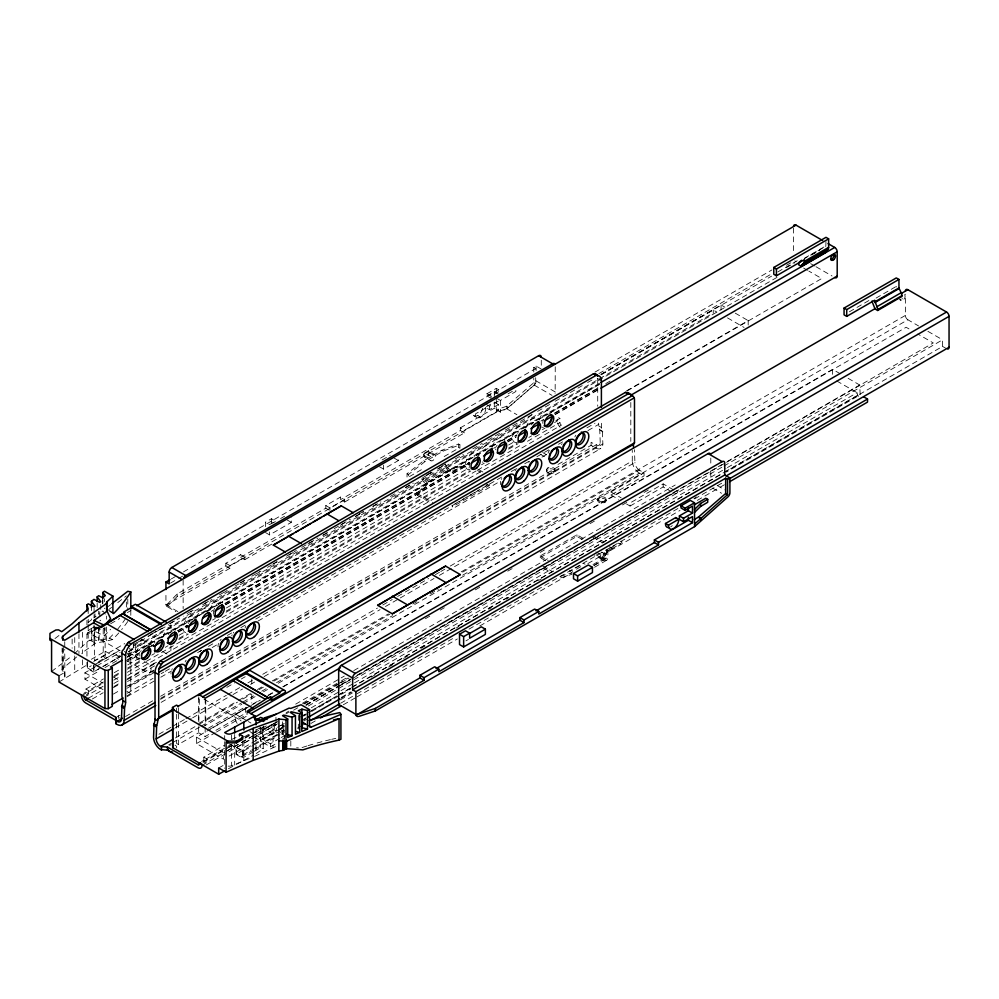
<?xml version="1.0" encoding="UTF-8"?>
<svg xmlns="http://www.w3.org/2000/svg" width="999" height="999" viewBox="0 0 999 999"><rect width="100%" height="100%" fill="white"/><g stroke="black" fill="none" stroke-linecap="round" stroke-linejoin="round"><path stroke-width="0.75" stroke-dasharray="5 3.75" d="M74.276 653.858L88.187 640.983L91.846 639.86L91.983 628.059A4.083 2.36 0 0 1 94.83 627.434A5.145 2.972 0 0 0 97.228 627.122M104.445 601.723L104.445 598.726M62.063 669.592L62.1 648.001M555.244 366.795L555.157 392.832A3.746 2.16 -60 0 1 555.044 393.281M825.986 241.571L825.811 246.266L804.245 258.716M100.849 629.07L96.516 628.558A3.534 2.035 60 0 1 97.515 627.26M99.263 626.972A241.283 139.298 0 0 1 94.031 630.993L104.371 635.876L110.602 629.308M429.008 501.96L417.182 495.129L417.182 493.518L427.397 482.867L425.487 481.755A3.846 2.223 60 0 1 422.902 478.096M417.182 495.129L427.397 484.478L427.397 482.867M601.835 558.866L601.835 557.242L612.062 546.59L612.062 548.201L601.835 558.866L603.746 559.964A5.819 3.359 60 0 0 607.867 557.592L607.867 551.048L620.192 543.931L622.202 541.92L620.804 541.108M244.767 557.092L240.647 554.72L240.647 557.342L244.767 559.715L244.767 557.092L229.982 565.634L229.982 568.244L225.874 565.871L177.185 593.98L166.021 605.531A3.709 1.511 -71.6 0 0 166.421 606.231L175.849 611.675M167.869 605.806L177.185 596.503L496.416 412.187L506.855 408.666L534.128 385.052A3.746 2.16 -60 0 0 536.038 381.793M458.504 447.415L459.902 448.214L459.902 444.817L443.219 451.061L425.112 461.513L408.429 474.537L408.429 477.934L407.03 477.135L407.03 473.738L423.713 460.701L441.833 450.249L458.504 444.018L458.504 447.415L456.493 449.425L444.168 456.543M496.291 398.064L496.291 409.74L506.331 406.368L533.791 382.742L533.791 378.146M496.291 409.74L500.412 412.125L508.354 407.53L535.701 383.853L535.701 377.722M531.543 414.885L525.836 419.83L185.789 616.158A3.746 2.16 -60 0 1 183.654 616.133M693.93 498.751L696.216 496.778M58.991 675.761L64.873 672.364L63.274 671.44A4.158 2.398 0 0 1 62.812 668.356L76.648 656.955M108.154 606.53L110.602 604.632M88.224 622.365L91.433 619.867L91.433 616.783M93.956 617.919L96.091 616.246M109.128 609.303L111.588 607.392M117.745 602.609L126.361 595.916M99.8 620.916L100.737 620.192M54.97 638.548L61.738 633.391M51.573 671.478L72.14 655.844M118.769 632.954A241.283 139.298 0 0 1 112.55 639.56A289.935 74.313 14.7 0 1 106.631 640.983A290.472 74.45 14.7 0 1 95.954 642.919L81.468 653.271M91.846 628.121L88.199 630.669L87.363 627.884M152.11 633.928L129.37 648.563M58.991 682.03L88.486 663.998M263.237 726.036L263.237 748.688L255.994 753.671L255.994 729.382M486.938 393.768L496.291 388.361L500.412 390.746L491.058 396.141L486.938 393.768L486.938 395.929L491.058 398.301L491.058 396.141M265.447 526.623L265.447 522.202L271.453 518.731L274.538 520.516M533.791 372.028L533.791 367.432L536.126 366.084L541.283 369.056M486.938 395.929L494.293 391.683L498.414 394.056M171.328 578.908L175.387 576.56M183.479 571.89L535.701 368.531L535.701 371.603M273.164 522.502L269.568 524.575L265.447 522.202M272.764 523.076L275.374 521.565M280.619 518.531L284.553 516.258M382.13 459.927L390.209 455.257M170.517 583.116L177.26 579.22M178.609 578.446L182.655 576.111M87.687 632.879L97.14 627.422M86.95 656.131L86.95 634.502L97.565 628.371M127.348 612.587L131.081 610.426M508.041 393.831L512.762 391.108M110.627 623.763L119.73 618.506M498.414 404.533L494.293 402.16L485.327 407.33L489.448 409.715L498.414 404.533L498.414 410.639L464.448 430.244L460.327 427.872L460.327 430.507L340.584 499.637L340.584 497.027L344.705 499.4L344.705 502.01L340.584 499.637M103.247 628.658L105.12 627.572L105.12 657.792L96.329 662.861M485.814 407.892L475.549 413.823A7.28 4.208 -60 0 0 480.681 417.207A7.28 4.208 -60 0 0 485.814 407.892L482.879 406.193M486.363 404.445L489.448 406.231L498.414 401.061M497.315 398.663L500.412 400.449L515.846 391.533L515.846 388.574M265.447 532.529L269.568 534.902L291.283 522.365L291.283 517.132M379.433 466.72L383.554 469.093L398.376 460.539L398.376 456.605M225.874 565.871L225.874 563.249L240.647 554.72M240.647 557.342L325.811 508.166L325.811 505.556L340.584 497.027M460.327 427.872L494.293 408.254L498.414 410.639M424.575 452.997L428.321 450.824L434.64 454.483A3.634 2.098 -60 0 1 434.577 458.678A3.634 2.098 -60 0 1 430.969 460.764L424.625 457.105A3.634 2.098 -60 0 1 424.575 452.997L430.894 456.643A3.634 2.098 -60 0 0 430.969 460.764M325.811 505.556L329.932 507.929L344.705 499.4M229.982 568.244L165.971 605.207A3.746 2.16 -60 0 1 165.934 604.695L165.934 592.607M244.767 559.715L271.803 544.105M344.705 502.01L464.448 432.879L464.448 430.244M91.309 659.328L105.12 651.348M421.378 469.705L409.053 476.81L407.03 477.135M93.706 661.513L124.788 643.568M594.917 372.14L771.902 269.955M87.537 661.5L87.537 667.931L91.309 665.759M95.267 664.347L119.356 650.449M598.901 373.576L771.64 273.851M786.488 265.272L791.895 262.163M97.989 662.949L120.492 649.949M441.546 466.208L445.566 463.886M777.759 271.965L797.726 260.439M358.991 513.986L363.037 511.65M426.536 474.987L431.943 471.865M600.811 374.375L721.053 304.957L724.924 307.192M132.979 644.792L142.42 639.335M151.873 633.878L159.977 629.208M169.43 623.751L177.535 619.068M186.988 613.611L192.382 610.501M204.158 603.746L209.565 600.624M219.393 594.904L227.123 590.484M240.634 582.679L244.693 580.344M251.798 576.198L259.553 571.765M273.064 563.96L277.11 561.625M286.576 556.156L296.353 550.474M301.76 547.352L317.957 537.999M323.052 535.102L328.758 531.755M334.166 528.646L350.374 519.28M355.482 516.383L363.586 511.7M373.039 506.243L378.446 503.121M405.469 487.512L410.876 484.39M427.085 475.037L432.492 471.915M437.899 468.793L443.306 465.671M601.386 374.413L771.615 276.124M786.488 267.545L794.592 262.862M103.034 689.61L84.94 679.17L84.94 672.739L95.617 666.57M96.953 665.796L120.167 652.397M137.737 642.257L143.144 639.148M148.539 636.026L156.656 631.343M158.004 630.556L164.76 626.66M170.155 623.538L179.62 618.081M190.422 611.838L193.132 610.277M202.585 604.82L212.038 599.363M224.201 592.345L226.898 590.784M235.002 586.101L239.061 583.766M240.409 582.979L247.165 579.083M256.618 573.626L262.025 570.504M267.432 567.382L271.478 565.047M272.839 564.26L276.885 561.925M289.048 554.907L295.804 550.998M307.954 543.98L313.361 540.859M322.827 535.402L328.221 532.28M340.384 525.262L345.791 522.14M355.244 516.683L363.349 512M372.802 506.543L380.919 501.86M390.372 496.403L398.476 491.72M405.232 487.824L413.336 483.141M422.789 477.684L432.255 472.227M437.649 469.105L445.766 464.423M455.219 458.966L463.324 454.283M472.777 448.826L482.242 443.369M487.637 440.247L499.8 433.229M505.207 430.107L532.217 414.51M537.624 411.388L549.787 404.37M555.194 401.248L582.205 385.651M587.612 382.53L593.019 379.408M601.123 374.725L713.261 309.99L716.932 312.113M165.147 626.91L155.045 632.23M804.407 258.279L825.986 245.816M811.6 254.995L819.692 250.324M119.793 656.867L116.121 654.745L116.121 657.804L120.167 655.456M129.633 649.999L713.261 313.049L713.261 309.99M87.537 667.931L94.018 671.678L120.492 656.393L100.187 668.131M128.434 651.798L133.729 648.751L135.677 649.874L135.677 644.73M86.95 662.312L86.95 665.409A3.534 2.035 60 0 0 89.46 669.742L93.431 672.027L98.826 668.905M128.546 651.748L777.022 277.36M425.487 481.755L448.289 468.593L450.199 469.705L468.656 463.798L468.656 465.409L450.199 471.316L448.289 470.204A5.819 3.359 60 0 1 444.617 465.497M84.94 679.17L99.625 670.691M104.97 667.607L118.319 659.902M127.672 654.507L135.677 649.874M421.815 478.658A5.819 3.359 60 0 0 425.487 483.366L448.289 470.204M599.625 383.179L128.134 655.381A3.534 2.035 60 0 1 130.632 659.715L139.323 654.707M127.522 656.643L534.615 421.615M535.963 420.841L599.462 384.178M127.835 656.68L154.857 641.083M160.265 637.961L189.985 620.804M191.333 620.017L217.008 605.194M218.356 604.42L485.851 449.987M491.258 446.865L496.653 443.743M502.06 440.621L518.269 431.268M523.676 428.146L533.129 422.677M538.536 419.568L547.989 414.098M549.35 413.324L599.338 384.465M126.973 657.454L130.782 655.257L130.782 693.581L126.973 695.779M127.522 659.702L139.685 652.684M150.499 646.44L153.197 644.879M177.51 630.844L186.975 625.386M211.288 611.351L213.986 609.79M224.8 603.546L469.33 462.362M493.643 448.326L496.341 446.765M507.155 440.534L516.608 435.064M540.934 421.029L543.631 419.468M554.433 413.224L599.025 387.487M605.781 383.591L611.176 380.469M127.909 659.652L140.072 652.634M150.874 646.39L153.584 644.83M177.897 630.794L187.35 625.324A6.556 3.784 -60 0 0 187.088 629.632M225.187 603.496L469.705 462.312M507.542 440.472L516.995 435.015M554.82 413.174L599.4 387.437M126.96 661.513L140.472 653.708M178.297 631.868L187.75 626.41M225.574 604.57L470.104 463.399M507.929 441.558L516.046 436.875M555.219 414.26L599.8 388.511M178.471 632.105L187.924 626.648M225.712 604.82L470.042 463.761M507.829 441.945L515.934 437.262M555.082 414.672L599.625 388.948M103.397 682.005L88.536 690.584L88.536 693.618L85.889 692.095L85.889 689.06L103.446 678.92M114.248 672.689L119.655 669.567M127.76 664.884L139.91 657.866M179.083 635.252L185.839 631.356M226.361 607.966L469.48 467.594M508.653 444.98L515.397 441.083M83.679 693.368L85.889 692.095M114.198 675.774L119.605 672.652M127.71 667.969L139.86 660.951M179.033 638.336L187.138 633.666M226.298 611.051L469.43 470.679M508.591 448.064L516.695 443.394M555.869 420.779L559.915 418.431L559.915 422.577A2.085 1.199 60 0 0 561.388 425.124L127.497 675.624M81.481 695.741L103.109 683.254M113.911 677.01L119.318 673.888M127.435 669.205L140.946 661.4M151.761 655.157L154.47 653.596M165.285 647.352L167.982 645.791M178.796 639.56L188.262 634.09M212.587 620.042L215.297 618.481M226.111 612.237L470.766 470.991M481.58 464.747L484.278 463.186M508.616 449.138L518.069 443.681M528.883 437.437L531.593 435.876M542.407 429.632L545.104 428.072M554.57 422.602L557.267 421.041L557.267 416.908L559.915 418.431M86.326 694.892L88.536 693.618M84.128 697.277L103.047 686.35M113.861 680.107L119.268 676.985M127.373 672.302L144.955 662.15M146.304 661.375L476.111 470.954M477.472 470.179L522.077 444.418M527.484 441.296L559.915 422.577M88.299 698.264L103.172 689.672M113.986 683.428L119.38 680.307M92.345 698.975L103.147 692.744M113.961 686.5L119.356 683.378M127.46 678.708L155.819 662.325M144.593 661.638L151.049 665.371L156.456 662.25M626.598 390.821L748.189 320.617L748.189 325.062M113.411 687.637L120.092 683.778M126.761 679.919L154.808 663.736M627.16 390.859L821.727 278.534L808.803 271.066M127.51 681.518L155.307 665.471M149.85 672.477L153.896 670.142M113.411 694.068L120.092 690.209M126.761 686.363L154.171 670.429M129.907 685.626L154.221 671.59M126.96 688.274L153.834 672.764M454.957 503.808L479.907 489.398M485.164 486.363L487.787 484.852M127.335 693.194L153.009 678.371M161.126 673.688L163.824 672.127M165.172 671.353L170.579 668.231M197.615 652.622L201.673 650.274M208.429 646.378L213.836 643.256M227.36 635.451L234.116 631.543M240.871 627.647L246.278 624.525M255.744 619.055L412.537 528.533M413.886 527.759L501.748 477.035M511.213 471.565L516.62 468.444M524.725 463.761L530.132 460.639M536.888 456.743L549.063 449.712M558.516 444.255L562.574 441.908M586.9 427.859L595.017 423.176M489.098 484.09L489.098 485.701L452.335 506.93L452.335 505.319M127.01 696.715L154.046 681.106M160.802 677.197L171.616 670.953M212.163 647.552L218.918 643.643M258.117 621.016L500.074 481.318M541.982 457.13L547.39 454.008M587.936 430.594L598.751 424.35L597.714 421.615M558.004 464.435L591.096 445.329L595.804 448.052A9.99 5.769 60 0 0 602.872 443.968L602.385 431.168A10.402 6.006 -60 0 1 601.398 427.497L601.398 419.717M125.524 716.508L153.846 700.149M160.589 696.266L600.224 442.445L599.737 429.645A10.402 6.006 -60 0 1 598.751 425.974L598.751 424.35M160.652 698.338L598.925 445.304M160.539 699.35L602.872 443.968M161.164 702.359L600.799 448.539M849.4 311.788L872.015 298.726M876.061 298.089L896.29 286.413L896.29 283.579M198.801 721.852L199.4 698.738M226.798 687.374L234.69 682.816M241.271 679.02L245.217 676.735M158.941 734.24L171.079 727.235M172.427 726.448L184.565 719.442M185.914 718.668L226.361 695.304M227.71 694.53L239.847 687.524M247.939 682.854L253.334 679.732M262.774 674.288L377.41 608.104M382.804 604.994L392.232 599.537M397.627 596.428L428.646 578.521M435.389 574.625L439.435 572.29M440.784 571.515L444.83 569.18M450.224 566.058L632.28 460.951L632.28 450.362M175.075 727.984L191.259 718.631M192.607 717.856L231.706 695.279M233.054 694.505L242.495 689.048M250.587 684.377L254.633 682.042M264.073 676.598L380.057 609.64M385.452 606.518L398.926 598.738M400.274 597.951L433.991 578.496M439.385 575.374L634.927 462.487L634.44 449.687M199.4 723.026L237.188 701.211M238.536 700.424L250.687 693.418M257.442 689.522L262.837 686.4M272.29 680.943L388.374 613.923M461.263 571.84L905.369 315.434L905.369 294.181M175.437 737.961L197.015 725.499M198.364 724.725L237.475 702.147M242.869 699.025L250.961 694.355M259.053 689.685L264.448 686.575M273.888 681.118L389.86 614.16M462.674 572.115L639.348 470.129L644.043 472.839L644.043 475.899L610.951 495.005L610.951 491.945L644.043 472.839M168.694 744.904L171.391 743.343M172.74 742.569L199.713 726.997M201.061 726.223L241.521 702.859M242.869 702.085L253.659 695.853M261.75 691.183L267.145 688.074M276.586 682.617L392.557 615.659M412.787 603.983L416.833 601.648M430.319 593.868L438.411 589.185M462.674 575.174L639.348 473.176L644.043 475.899M202.66 726.922L241.833 704.295M243.182 703.521L255.344 696.503M263.449 691.82L267.507 689.485M278.309 683.241L907.866 319.767L918.543 325.936M176.561 714.322L176.561 743.443L178.359 744.492L198.664 732.766L205.17 736.525L210.539 733.428M208.404 728.221L245.467 706.817L247.228 707.841L209.84 729.42M237.163 723.376A5.819 3.359 60 0 1 235.464 718.543L235.464 714.11L247.615 707.08M253.022 703.97L259.777 700.062M267.882 695.391L274.638 691.483M282.742 686.8L832.592 369.355L840.346 373.826M209.59 729.407L249.55 706.33M250.886 705.569L260.302 700.124M268.406 695.441L275.162 691.545M283.279 686.862L906.13 327.26L910.014 329.495M196.478 737.137L223.614 752.796L223.614 759.24L196.478 743.568L196.478 737.137L208.504 730.194M215.909 730.319L245.467 713.261L245.467 706.817M196.478 743.568L215.172 732.779M216.508 732.005L247.228 714.273M203.971 699.175L239.985 719.967L248.089 715.284M425.424 618.681L430.819 615.559M440.259 610.114L444.318 607.767M475.349 589.847L480.756 586.738M507.742 571.153L513.136 568.031M540.134 552.447L545.529 549.338M590.072 523.626L595.466 520.504M622.452 504.92L627.859 501.81M644.043 492.457L649.45 489.335M673.763 489.997L663.174 483.878L630.069 502.984L630.069 506.043L626.248 503.833M545.529 560.739L540.134 557.629L540.134 556.018L576.91 534.79L583.653 538.673M540.134 557.629L576.91 536.401L585.002 541.071M630.069 506.043L663.174 486.938L671.116 491.52M232.155 743.868L206.493 758.691L206.493 761.725L203.846 760.189L203.846 757.167L224.101 745.466M295.692 704.133L344.318 676.061M353.771 670.604L675.224 485.014M201.636 761.463L203.846 760.189M244.305 736.85L251.061 732.954M256.468 729.832L261.875 726.723M286.176 712.687L288.886 711.126M302.385 703.321L340.209 681.493M341.558 680.706L346.965 677.584M203.371 761.575L225.112 749.013M226.348 748.301L233.229 744.33M245.267 737.374L250.799 734.19M252.035 733.478L264.31 726.385M285.826 713.973L288.649 712.337M303.396 703.82L337.3 684.24M338.536 683.528L348.114 677.996M203.059 762.449L227.385 748.413M228.734 747.627L234.141 744.505M244.955 738.261L253.072 733.578M254.42 732.804L269.293 724.213M293.619 710.164L297.677 707.829M304.433 703.92L339.573 683.641M340.934 682.854L349.038 678.171M204.283 762.999L206.493 761.725M260.015 728.283L262.6 729.769L274.75 722.752M305.831 704.807L339.598 685.314M340.946 684.527L350.412 679.07M357.167 675.174L527.385 576.898M528.733 576.111L721.927 464.572M727.334 461.463L859.727 385.015L860.176 394.805L726.423 472.028M226.286 751.26L274.363 723.501L276.311 724.637L276.311 731.068L274.363 729.944L226.286 757.692M306.356 704.869L340.135 685.364M341.483 684.59L350.949 679.133M356.343 676.011L725.199 463.049M726.548 462.275L933.266 342.932L917.756 333.978M202.085 765.371L225.062 752.11M226.323 751.373L250.737 737.274M251.985 736.563L277.772 721.665M306.006 705.369L337.25 687.337M338.424 686.65L350.761 679.532M351.935 678.858L677.871 490.671A5.819 3.359 60 0 1 673.763 493.056M206.281 764.922L253.584 737.599M277.472 723.813L254.183 737.25L260.652 740.983M308.279 706.018L722.602 466.82M723.95 466.034L942.581 339.81L942.581 346.428L723.726 472.777M253.122 751.935L243.082 757.729L236.601 753.995L236.601 747.564L251.161 739.16M252.485 738.386L276.311 724.637M254.857 734.502L259.952 737.437L280.22 725.736M281.568 724.962L284.265 723.401M311.288 707.804L339.66 691.42M341.009 690.646L353.171 683.628M354.52 682.841L726.036 468.344M727.397 467.569L857.092 392.694A4.371 2.522 60 0 0 859.24 397.165M279.845 738.348L270.392 743.805L262.612 738.973L277.46 730.219M278.808 729.432L284.216 726.323M300.424 716.957L305.831 713.835M311.226 710.714L336.9 695.903M338.249 695.117L350.412 688.099M351.76 687.324L723.276 472.827M724.637 472.04L859.727 394.043M229.408 743.918L236.014 747.739L236.014 754.357L276.548 730.956M277.897 730.169L284.653 726.273M303.571 715.359L306.268 713.798M307.617 713.011L337.337 695.853M338.686 695.079L350.849 688.061M352.197 687.275L722.364 473.563M263.037 739.56L284.653 727.085M303.571 716.158L306.268 714.597M311.676 711.488L340.047 695.104M341.396 694.317L350.849 688.86M371.116 677.16L375.162 674.824M388.673 667.02L392.732 664.685M403.534 658.441L407.592 656.106M421.103 648.301L425.149 645.966M456.231 628.021L458.928 626.46M488.648 609.303L491.358 607.742M506.218 599.163L508.916 597.602M538.636 580.444L541.333 578.883M236.601 747.564L243.082 751.298L253.122 745.504M254.383 744.779L260.652 741.146M218.681 767.944L224.688 764.635M259.952 737.437A4.371 2.522 60 0 0 263.037 742.619L284.653 730.144M303.571 719.218L306.268 717.657M341.396 697.377L350.849 691.92M236.014 754.357L239.985 756.643A3.534 2.035 60 0 0 242.495 755.207L250.599 750.524M251.948 749.75L284.365 731.018M303.284 720.104L305.981 718.543M341.109 698.264L351.923 692.02M241.758 756.817L253.921 749.799M255.269 749.025L279.583 734.977M280.931 734.203L284.99 731.867M303.896 720.941L306.606 719.38M340.384 699.887L352.535 692.869M254.383 751.211L260.652 747.589L263.237 748.688M281.194 737.574L285.252 735.227M297.415 728.209L301.461 725.873M302.809 725.087L305.519 723.526M340.647 703.246L355.507 694.667M356.855 693.893L401.436 668.144M402.784 667.369L455.469 636.95M468.981 629.145L678.383 508.254M694.605 498.888L724.325 481.73M570.729 571.64L569.33 570.829L571.353 570.516L583.678 563.399L585.064 564.21M601.835 557.242L603.746 558.354A3.846 2.223 60 0 0 606.468 556.78L606.468 550.237L618.793 543.131L620.192 543.931M228.434 768.731L253.559 755.082M595.854 551.885L600.923 554.807L604.67 552.647A3.634 2.098 -60 0 1 604.595 556.843A3.634 2.098 -60 0 1 600.986 558.928L594.642 555.257M576.448 569.193L581.368 566.346M263.037 742.619L270.392 746.865L277.148 742.969M310.914 723.463L316.321 720.341M343.344 704.745L356.168 697.389M356.855 696.952L457.367 638.96M479.795 625.973L572.065 572.739M587.874 563.573L680.019 510.414M697.302 500.387L724.325 484.79M593.019 564.547L606.468 556.78M593.606 565.509L605.669 558.541M594.368 565.384L607.867 557.592M465.909 640.883L468.456 639.41M594.592 567.22L606.655 560.252M282.779 738.848L283.366 738.548A4.083 2.36 0 0 0 284.428 736.9A5.145 2.972 0 0 1 284.665 735.963M105.12 657.792L103.209 656.293L94.58 660.476L94.58 627.072L93.544 626.985L96.478 628.683M277.048 721.89L273.039 723.776L273.039 747.727L254.545 756.43M273.039 747.727L275.562 746.615M231.443 739.522L236.8 737.187M282.53 721.815L282.53 734.178L283.791 733.628L283.791 721.278M228.147 766.121A4.158 2.398 0 0 0 231.493 765.746L251.661 757.592M560.576 576.311L571.94 572.677M560.576 577.922L571.94 574.288M91.846 639.86L98.576 640.571A6.194 1.586 14.7 0 0 99.176 640.509A285.414 73.152 14.7 0 0 109.39 638.199A237.375 137.05 0 0 0 115.122 632.117M94.58 627.072L97.19 627.409M284.865 726.161L275.961 724.774L264.585 728.371L273.039 734.352A241.283 139.298 0 0 1 280.007 731.33M109.39 638.199L112.55 639.56M89.473 640.134L95.954 642.919M899.662 299.588L901.135 300.437M810.664 263.649L814.672 265.959M816.008 266.733L832.03 275.986M927.896 331.331L942.581 339.81M942.581 346.428L946.553 348.713M803.633 268.082L807.517 270.317M735.264 313.162L748.189 320.617M848.101 378.309L859.727 385.015M727.509 317.882L744.068 327.435M836.712 380.931L857.092 392.694M597.714 378.234A10.402 6.006 -60 0 1 597.714 378.671L601.398 380.794M533.791 367.432L535.701 368.531M555.244 391.97L536.126 380.931L536.126 377.959M717.157 485.452L724.799 489.86M533.791 382.742L535.701 383.853M534.128 385.052L551.972 395.354M712.599 488.099L721.528 493.256M598.751 425.974L601.398 427.497M599.737 429.645L602.385 431.168M600.224 430.332L602.872 431.868M506.331 406.368L508.354 407.53M506.68 408.778L516.895 414.672M542.707 452.547L546.54 454.757M610.951 491.945L621.153 497.839M477.734 415.509L480.681 417.207M473.976 415.784L476.923 417.482M540.159 454.133L546.54 457.817M610.951 495.005L618.606 499.425M460.327 430.507L464.448 432.879M458.504 444.018L459.902 444.817M479.008 469.767L482.879 472.015M593.394 535.814L604.295 542.107M477.859 470.716L480.482 472.24M592.345 536.825L602.859 542.894M609.427 546.69L612.062 548.201M441.833 450.249L443.219 451.061M606.468 550.237L607.867 551.048M486.401 484.153L489.098 485.701M429.021 452.46L435.339 456.118M601.573 552.085L605.369 554.27M423.876 455.432L430.194 459.09M596.428 555.057L600.224 557.242M423.713 460.701L425.112 461.513M394.255 458.154L398.376 460.539M425.487 483.366L427.397 484.478M407.03 473.738L408.429 474.537M571.353 570.516L572.752 571.328M540.134 556.018L548.226 560.689M417.182 493.518L432.692 502.472M541.92 565.534L552.822 571.828M543.506 568.056L550.074 571.853M325.811 508.166L328.896 509.952M287.175 519.98L291.283 522.365M225.874 563.249L229.982 565.634M165.934 604.695L178.109 611.725M168.207 624.687L170.904 626.236L170.904 632.255M303.509 722.639L305.919 724.038M108.054 609.802L112.887 612.587M306.506 724.375L302.972 722.327A241.283 139.298 0 0 1 308.666 720.541M109.615 611.4L113.212 613.473M302.859 722.964L306.443 725.037M142.008 639.622L153.634 646.341M162.675 651.56L167.844 654.545M129.083 652.684L139.423 658.653M235.464 714.11L247.09 720.816M248.376 721.565L250.961 723.051M124.276 651.498L130.782 655.257M120.13 650.761L89.46 633.054A3.534 2.035 60 0 0 86.95 634.502M126.561 660.426L146.928 672.19A5.819 3.359 60 0 0 151.049 669.817L151.049 665.371M249.762 731.555L253.584 733.766M105.12 651.186L111.588 654.932M116.121 657.804L118.569 659.215M236.601 747.402L243.082 751.136M113.262 676.872L119.868 680.681M126.885 691.333L130.782 693.581M84.94 672.739L103.034 683.179M64.748 672.115L64.873 678.633L64.748 649.338M85.889 689.06L88.536 690.584M203.846 757.167L206.493 758.691M282.53 734.178L287.724 737.549M105.282 614.148L102.897 610.963L98.689 614.235L98.689 611.151M170.854 624.75L170.904 626.236M832.592 369.355L832.592 373.788A5.819 3.359 60 0 0 833.041 376.211M793.518 228.109L793.518 252.847M721.053 304.957L721.053 310.976M710.789 458.079L710.789 465.484M710.789 471.403L710.789 480.294M663.174 483.878L663.174 486.938M630.806 402.447L630.806 441.371M606.143 499.163L606.143 500.699A4.158 2.398 0 0 1 599.899 502.772A4.158 2.398 0 0 1 599.899 498.613A4.158 2.398 0 0 1 606.143 500.699M604.919 500.861L604.919 502.397M599.038 497.465L599.038 499.001M597.714 378.671L597.714 406.281M597.827 499.163L597.827 500.699M591.096 445.329L591.096 442.27L595.804 444.992A6.244 3.609 60 0 0 600.224 442.445M576.91 534.79L576.91 536.401M554.957 469.617A4.158 2.398 0 0 1 548.726 471.69A4.158 2.398 0 0 1 548.726 467.532A4.158 2.398 0 0 1 554.957 469.617L554.957 471.141M553.746 471.316L553.746 472.839M547.864 467.919L547.864 469.443M546.64 469.617L546.64 471.141M541.283 360.202L541.283 367.582M536.126 366.084L536.126 370.542M506.855 406.069L506.855 408.666M500.412 400.449L500.412 412.125M496.416 409.665L496.416 412.187M496.291 388.361L496.291 393.768M494.293 391.683L494.293 397.277M494.293 402.16L494.293 408.254M489.448 406.231L489.448 409.715M450.199 469.705L450.199 471.316M383.554 465.172L383.554 469.093M329.932 507.929L329.932 510.551M298.339 715.359L298.339 729.258M290.809 741.083L290.809 747.314M284.428 736.9L284.428 739.735M275.961 717.232L275.961 721.765M274.363 723.501L274.363 729.944M271.453 518.731L271.453 523.826M270.392 743.805L270.392 746.865M269.568 531.955L269.568 534.902M262.6 729.769L262.6 738.798M260.652 727.771L260.652 747.589M251.785 678.958L251.785 684.964M251.785 693.993L251.785 703.009M243.818 740.783L243.818 760.701M243.082 751.298L243.082 757.729M242.495 741.295L242.495 755.207M234.678 734.477L234.678 742.145M234.678 743.668L234.678 765.134M231.493 735.027L231.493 739.035M231.493 744.617L231.493 765.746M224.688 735.614L224.688 740.159M224.688 741.683L224.688 768.393M205.757 699.525L205.757 725.212M205.17 698.201L205.17 725.798M205.17 727.334L205.17 736.525M198.664 697.514L198.664 725.099M198.664 726.635L198.664 732.766M183.142 580.157L183.142 608.628M178.359 707.704L178.359 712.299M178.359 713.835L178.359 744.492M177.185 593.98L177.185 596.503M176.561 708.191L176.561 712.786M170.904 645.791L170.904 654.807M133.729 642.307L133.729 648.751M130.807 610.614L130.807 615.297M127.785 599.088L127.785 609.989M126.361 602.035L126.361 608.141M118.394 715.871L118.394 718.418M106.631 616.071L106.631 619.18M106.631 626.972L106.631 640.983M104.371 628.334L104.371 635.876M103.209 629.108L103.209 656.293M102.897 600.162L102.897 603.246M102.585 599.25L102.585 603.883M100.737 604.745L100.737 609.378M99.8 611.65L99.8 617.832M99.176 626.148L99.176 640.509M98.576 628.121L98.576 640.571M97.165 603.071L97.165 607.704M95.005 613.836L95.005 616.92M94.83 627.434L94.83 640.172M94.068 608.379L94.068 613.011M94.068 614.56L94.068 617.644M94.031 624.949L94.031 644.367M94.018 665.234L94.018 671.678M93.431 665.409L93.431 672.027M91.433 607.517L91.433 610.601M91.458 628.383L91.458 639.897M88.187 608.928L88.187 613.573M88.224 619.28L88.187 622.864M88.187 624.425L88.199 641.021M86.95 620.317L86.95 624.962M82.393 632.255L82.393 653.721M82.393 659.852L82.393 667.507M78.958 633.678L78.958 653.521M74.725 637.537L74.725 654.395M74.725 655.931L74.725 672.789M72.14 639.048L72.14 648.214M64.748 641.745L64.748 647.827M63.274 647.389L63.274 671.44M62.812 648.688L62.812 668.356M531.456 424.825A6.556 3.784 -60 0 1 532.08 424.026M532.754 423.326A6.556 3.784 -60 0 1 533.454 422.714M542.844 423.414A6.556 3.784 -60 0 1 543.294 419.892M547.415 414.585A6.556 3.784 -60 0 1 548.139 414.235M516.533 436.113A6.556 3.784 -60 0 1 516.82 435.177M517.669 433.329A6.556 3.784 -60 0 1 518.219 432.467M469.942 469.642A9.253 5.345 -60 0 1 467.345 458.616A9.253 5.345 -60 0 1 478.196 455.369M469.468 466.595A6.556 3.784 -60 0 1 469.468 463.286M473.876 457.043A6.556 3.784 -60 0 1 474.6 456.693M517.007 442.47A9.253 5.345 -60 0 1 514.41 431.443A9.253 5.345 -60 0 1 525.262 428.196M539.285 420.092A9.253 5.345 -60 0 1 544.992 411.6A9.253 5.345 -60 0 1 551.336 412.038M543.481 427.185A9.253 5.345 -60 0 1 541.658 427.172M526.048 427.734A9.253 5.345 -60 0 1 531.755 419.243A9.253 5.345 -60 0 1 538.099 419.68M428.321 450.824A3.634 2.098 -60 0 1 428.246 455.032A3.634 2.098 -60 0 1 424.65 457.105M209.827 610.302A9.253 5.345 -60 0 1 216.046 601.485A9.253 5.345 -60 0 1 222.278 603.109M196.591 617.944A9.253 5.345 -60 0 1 202.809 609.128A9.253 5.345 -60 0 1 209.041 610.751M185.727 632.667A9.253 5.345 -60 0 1 185.727 620.441A9.253 5.345 -60 0 1 195.804 618.393M478.746 456.206A9.253 5.345 -60 0 1 484.178 446.778A9.253 5.345 -60 0 1 491.033 446.853M483.179 462A9.253 5.345 -60 0 1 482.23 462.1M149.525 645.117A9.253 5.345 -60 0 1 155.744 636.301A9.253 5.345 -60 0 1 161.975 637.924M162.762 637.474A9.253 5.345 -60 0 1 168.993 628.658A9.253 5.345 -60 0 1 175.212 630.282M139.548 659.952A9.253 5.345 -60 0 1 138.262 648.214A9.253 5.345 -60 0 1 148.739 645.566M119.443 717.969A4.158 2.398 0 0 1 120.055 717.831M117.383 716.82A4.158 2.398 0 0 1 120.055 715.284M448.289 468.593A3.846 2.223 60 0 1 445.604 464.398M139.848 656.081A6.556 3.784 -60 0 1 139.848 654.407M140.672 651.623A6.556 3.784 -60 0 1 141.146 650.711M142.994 648.339A6.556 3.784 -60 0 1 143.706 647.739M153.084 646.765A6.556 3.784 -60 0 1 153.534 644.917M154.383 643.069A6.556 3.784 -60 0 1 154.945 642.207M168.182 634.565A6.556 3.784 -60 0 1 168.794 633.766M169.468 633.054A6.556 3.784 -60 0 1 170.18 632.454M188.212 623.538A6.556 3.784 -60 0 1 188.761 622.677M189.385 621.878A6.556 3.784 -60 0 1 190.06 621.166M213.561 614.348A6.556 3.784 -60 0 1 213.561 611.038M214.211 609.165A6.556 3.784 -60 0 1 214.685 608.254M216.533 605.881A6.556 3.784 -60 0 1 217.245 605.282M495.716 449.787A6.556 3.784 -60 0 1 495.779 448.913M496.603 446.128A6.556 3.784 -60 0 1 497.077 445.217M492.22 447.265A9.253 5.345 -60 0 1 498.951 438.174A9.253 5.345 -60 0 1 504.907 441.096M560.114 427.21A5.819 3.359 60 0 1 557.267 421.041M482.717 408.216A7.28 4.208 -60 0 1 478.159 415.234A7.28 4.208 -60 0 1 473.051 414.71M167.357 606.218A3.896 1.586 -71.6 0 1 166.421 606.243M104.97 608.691A2.085 1.024 -66.8 0 1 104.495 608.166M127.735 621.54A241.283 139.298 0 0 1 121.641 629.57M125.662 618.393A237.375 137.05 0 0 1 116.92 630.044M130.632 684.015A3.534 2.035 60 0 1 128.134 685.451M796.016 261.813A3.534 2.035 60 0 1 794.879 260.839M574.85 436.963A6.556 3.784 -60 0 1 575.874 435.189M548.001 453.184A6.556 3.784 -60 0 1 549.4 450.474M561.613 444.605A6.556 3.784 -60 0 1 562.087 443.693M600.986 558.928A3.634 2.098 -60 0 1 600.923 554.807M174.962 745.167A4.158 2.398 0 0 1 176.473 747.864M169.58 745.416A4.158 2.398 0 0 1 171.229 744.829M171.029 674.088A6.556 3.784 -60 0 1 171.029 672.414M171.853 669.63A6.556 3.784 -60 0 1 172.328 668.718M185.09 661.987A6.556 3.784 -60 0 1 186.114 660.214M199.975 651.773A6.556 3.784 -60 0 1 201.361 650.461M218.094 646.915A6.556 3.784 -60 0 1 218.544 643.393M219.942 640.684A6.556 3.784 -60 0 1 221.241 639.173M231.78 635.751A6.556 3.784 -60 0 1 232.155 634.815M233.179 633.041A6.556 3.784 -60 0 1 233.803 632.242M245.017 628.109A6.556 3.784 -60 0 1 245.866 626.261M528.808 462.362A6.556 3.784 -60 0 1 529.433 461.563M515.022 470.866A6.556 3.784 -60 0 1 515.571 470.005M516.196 469.205A6.556 3.784 -60 0 1 516.87 468.494M500.649 484.59A6.556 3.784 -60 0 1 500.649 481.293M501.311 479.42A6.556 3.784 -60 0 1 501.785 478.509M597.265 554.482A3.634 2.098 -60 0 1 596.865 554.807M639.348 473.176A9.99 5.769 60 0 1 632.28 460.951M639.348 470.129A6.244 3.609 60 0 1 634.927 462.487M672.29 525.599A7.28 4.208 -60 0 1 670.629 526.873M902.397 298.514A3.334 1.923 -60 0 1 901.697 299.176M900.599 299.712A3.334 1.923 -60 0 1 899.937 299.7M904.457 294.68A3.334 1.923 -60 0 1 904.894 295.117L905.119 296.641A3.334 1.923 -60 0 1 902.984 300.162A3.334 1.923 -60 0 1 900.561 299.688M239.985 719.967A3.534 2.035 60 0 1 241.121 720.928M198.801 699.075A3.534 2.035 60 0 1 199.076 697.926M907.866 319.767A3.534 2.035 60 0 1 905.369 315.434M896.315 286.963A4.783 2.76 60 0 1 896.29 286.413M306.818 746.028A241.283 139.298 0 0 0 300.499 748.076A289.935 94.356 20.5 0 0 296.591 747.739M308.092 745.641A241.283 139.298 0 0 1 315.834 743.368M317.133 742.994A241.283 139.298 0 0 1 330.369 739.622M331.705 739.31A241.283 139.298 0 0 1 335.751 738.398M281.194 730.843A241.283 139.298 0 0 1 283.566 729.869M548.189 473.014A4.158 2.398 0 0 0 554.907 471.516A4.158 2.398 0 0 0 549.313 468.906A4.158 2.398 0 0 0 548.189 473.014M599.363 501.036A4.158 2.398 0 0 0 606.093 499.537A4.158 2.398 0 0 0 600.499 496.928A4.158 2.398 0 0 0 599.363 501.036"/><path stroke-width="1.5" d="M102.897 598.613L102.897 592.444L104.458 591.233L112.899 596.103L112.887 612.587A2.023 0.824 -71.7 0 0 112.974 613.161A2.098 0.849 -72 0 0 113.374 613.523A2.185 0.887 -72.3 0 0 113.749 613.386L113.961 613.211A241.283 139.298 0 0 0 130.807 591.932L127.785 591.296L111.838 603.683M310.115 720.104A241.283 139.298 0 0 1 339.835 712.599L340.921 714.347L311.226 727.097A2.085 1.374 -52.2 0 1 309.54 726.123L309.565 709.652L307.467 710.551L307.467 729.07L301.798 731.505L301.798 712.974L299.762 713.86L299.762 732.379L295.442 734.24L295.442 715.709L292.058 717.17L292.058 735.689L287.724 737.549L287.724 719.018L286.026 719.755L278.921 719.043L278.846 751.086L283.229 750.349L283.229 740.084M246.978 712.999L270.404 699.475L270.479 696.778L271.803 697.552L279.645 693.019L279.645 691.995L246.041 672.589L246.041 673.613L279.645 693.019M270.404 699.475L271.716 700.237L271.803 697.552M799.2 262.287A4.783 2.76 60 0 0 798.701 264.036L798.701 264.885L801.348 266.408L801.46 265.185L803.596 263.399L827.859 249.388A4.783 2.76 60 0 0 828.633 247.352L828.633 238.861L825.986 237.325L773.775 267.47L773.775 274.263L776.423 275.799L804.357 259.665L804.357 261.363A4.783 2.76 60 0 1 803.596 263.399M801.348 266.408L825.611 252.397L825.723 251.174L827.859 249.388M278.921 751.098L253.172 760.364L226.099 772.227L226.099 741.87L227.722 742.819L236.551 742.819L242.432 739.422L242.67 736.163L239.473 734.315L239.473 736.013M242.432 739.422L242.67 736.163M283.354 750.336L285.939 748.75A6.194 2.01 20.5 0 1 286.651 748.75A285.414 92.882 20.5 0 1 302.847 749.887A237.375 137.05 0 0 1 339.023 740.097L340.921 739.272L340.921 714.347M84.128 696.166L84.128 697.277A2.085 1.199 60 0 0 85.589 699.824L116.059 717.407L116.159 720.866L117.07 721.39A6.244 3.609 60 0 0 121.478 718.843L121.965 705.481A10.402 6.006 -60 0 0 122.952 700.661L121.928 696.315L121.928 653.371A10.402 6.006 -60 0 1 122.165 651.036A12.875 2.885 -39.4 0 1 123.976 649.038A10.402 6.006 -60 0 1 126.623 644.492L128.334 642.369L593.369 373.876L595.067 374.038A10.402 6.006 -60 0 1 597.714 375.524A10.402 6.006 -60 0 1 601.398 380.794L601.398 407.255M116.059 717.407L116.159 723.925L117.07 724.437A9.99 5.769 60 0 0 124.126 720.366L124.613 707.005A10.402 6.006 -60 0 0 125.599 702.197L125.599 655.494A10.402 6.006 -60 0 1 129.271 646.016L130.981 643.893L596.016 375.412L597.714 375.562A12.875 2.885 -39.4 0 1 597.639 376.123M173.564 708.965L158.691 717.544L157.667 720.704A10.402 6.006 -60 0 1 156.681 725.524L156.194 738.873A6.244 3.609 60 0 0 160.602 746.515L167.495 747.102L197.964 764.697A2.085 1.199 60 0 0 199.438 763.848L199.438 762.736L202.085 764.272L202.085 765.371A5.819 3.359 60 0 1 197.964 767.744L167.495 750.162L160.602 749.575A9.99 5.769 60 0 1 153.546 737.349L154.033 723.988A10.402 6.006 -60 0 0 155.02 719.18L155.02 672.477A10.402 6.006 -60 0 1 158.691 662.999L160.402 660.876L625.424 392.395L627.135 392.545A10.402 6.006 -60 0 1 629.407 393.594M198.214 695.679L633.453 444.393L634.49 442.844L634.49 399.9A10.402 6.006 -60 0 0 634.24 397.852A12.875 10.115 86.3 0 0 632.429 395.567A10.402 6.006 -60 0 0 629.782 394.068L627.135 392.545M694.48 524.163L727.572 494.617L727.572 479.308L729.907 477.959L729.907 492.807M729.807 493.668A3.746 2.16 -60 0 1 727.896 496.928L694.605 526.61L375.374 710.926L359.24 716.295M158.691 717.544L158.691 674.6A10.402 6.006 -60 0 1 158.941 672.265A12.875 10.115 86.3 0 1 158.691 669.08A10.402 6.006 -60 0 1 161.338 664.522L163.049 662.399L628.071 393.918L629.782 394.068M106.456 623.114L110.602 618.743L107.093 611.163L106.631 602.06A241.283 139.298 0 0 0 112.899 596.103M801.548 260.277L799.462 262M694.48 512.487L700.636 506.393L707.717 502.297L707.717 499.35L700.636 503.434L694.48 509.54M694.33 519.492L698.313 517.195L725.661 493.518L725.661 478.196L727.572 479.308M62.812 640.309L62.812 636.301L78.958 622.989L107.093 603.059M86.95 611.013L86.95 604.82L88.224 603.833L94.068 606.843L95.005 606.106L91.433 601.336L93.956 599.388L99.8 602.385L100.737 601.66L97.165 596.89L98.689 595.704L102.585 597.714L105.282 595.629L102.897 592.444M94.031 623.438L94.031 620.416L107.093 611.163M62.812 636.301A4.158 2.398 0 0 0 63.274 639.385L64.748 640.234L93.544 622.752L101.511 627.36L122.765 613.598L151.011 629.907M198.664 694.442L205.17 698.201L220.467 689.372L235.939 678.933L268.481 697.939L270.479 696.778M254.932 718.731L257.842 718.993L260.652 717.369L263.237 718.481L260.364 720.454L254.957 720.179L254.957 715.946L246.978 711.35L268.219 697.577M285.339 552.035L273.314 545.092L341.258 505.856L353.296 512.799M377.647 605.319L445.591 566.096L460.302 574.587L392.357 613.811L377.647 605.319L412.287 585.327M392.357 613.811L460.302 574.587M165.934 589.572L165.934 582.017L169.168 583.891L169.168 572.09A3.746 2.16 -60 0 1 171.816 567.494L538.636 355.719L552.597 363.786A3.746 2.16 -60 0 1 554.957 364.098M165.934 582.017L169.98 579.682M161.114 624.587L131.543 607.504L131.543 606.493L135.377 604.27L166.296 622.127M183.654 578.059A3.746 2.16 -60 0 1 185.789 575.561L552.597 363.786M131.543 607.504L123.701 612.037L125.012 612.799L122.765 613.598M100.262 626.81L124.575 612.774M136.738 605.756L796.016 225.125L822.689 240.522M273.314 545.092L286.638 537.4M289.298 535.851L293.294 533.553M295.954 532.005L298.626 530.469M301.286 528.933L310.614 523.551M313.274 522.015L321.278 517.395M323.938 515.859L341.258 505.856M773.775 267.47L776.423 269.006L828.633 238.861M804.357 261.363L828.633 247.352M801.51 265.122L825.786 251.111M801.348 265.559L825.611 251.548M600.973 382.392L834.702 247.452A3.534 2.035 60 0 1 837.199 251.785L837.199 276.086A3.534 2.035 60 0 1 834.702 277.522M121.903 660.389L110.489 666.982L112.3 668.019L112.3 706.343L108.254 708.678L104.945 708.553L58.991 682.03L58.991 675.761L51.573 671.478L51.573 641.121L49.95 640.184L49.95 633.391L55.832 629.994L58.541 629.857L61.738 631.693L72.14 623.788L88.187 608.928L86.95 604.82M49.95 638.486L104.945 670.229L108.254 670.354L112.3 668.019M142.02 653.146L148.776 649.25M154.171 646.128L162.275 641.458M167.67 638.336L175.774 633.653M187.924 626.648L196.016 621.965M202.772 618.069L209.515 614.173M214.91 611.063L223.014 606.381M471.391 462.987L479.483 458.316M483.541 455.969L491.633 451.298M498.389 447.402L505.132 443.506M518.631 435.714L525.387 431.818M530.781 428.696L538.886 424.026M544.28 420.904L552.385 416.221M600.973 388.174L837.199 251.785M85.589 699.824L88.299 698.264M630.669 395.317L837.199 276.086M158.691 669.08L632.429 395.567M158.941 672.265L634.24 397.852M111.751 704.57L123.177 697.976M117.07 721.39L122.465 718.269M124.126 720.366L155.145 702.459M122.065 724.937L155.769 705.469M877.684 310.489L877.684 309.64A4.783 2.76 60 0 0 876.91 306.718L874.662 300.249L846.715 316.383L844.068 314.86L844.068 308.067L896.29 277.922L898.938 279.445L898.963 288.187L901.185 292.707A4.783 2.76 60 0 1 901.947 295.629L901.947 296.478L877.684 310.489L875.037 308.953L872.789 303.346A4.783 2.76 60 0 1 872.052 300.974M844.068 308.067L846.715 309.59L898.938 279.445M874.662 301.948L898.938 287.937M224.688 770.891L218.681 774.213L172.727 747.689L172.515 707.454L176.561 705.119L178.359 706.168M874.837 302.585L899.1 288.574M177.61 706.618L634.49 442.844M157.667 719.093L173.888 709.727M876.91 306.718L901.185 292.707M202.66 696.852L875.449 308.416M901.11 293.606L907.866 289.698L946.553 312.038A3.534 2.035 60 0 1 949.05 316.371L949.05 347.277A3.534 2.035 60 0 1 947.689 349.063M246.041 672.589L249.875 670.379L285.352 690.858L285.402 692.344L271.716 700.237M235.939 678.933L246.041 673.613M877.684 309.64L901.947 295.629M414.947 583.791L424.275 578.396M426.948 576.86L429.607 575.324M432.267 573.788L445.591 566.096M156.194 738.873L173.726 728.758M160.602 746.515L172.74 739.51M279.645 691.995L283.491 689.785M250.799 713.723L946.553 312.038M254.957 715.946L224.688 732.579L226.161 733.416A4.158 2.398 0 0 0 231.493 733.691L254.545 724.375L289.073 708.129L290.809 708.391A241.283 139.298 0 0 1 301.111 704.77L309.565 709.652M341.321 705.956A3.746 2.16 -60 0 1 338.673 704.42L338.673 669.954A3.746 2.16 -60 0 1 341.321 665.359L708.141 453.583A3.746 2.16 -60 0 1 710.501 453.896M253.808 717.757L340.397 667.769M710.177 454.283L949.05 316.371M172.515 707.454L172.727 709.365L227.722 741.121L236.551 741.121L242.432 737.724M355.294 673.426L722.115 461.65A3.746 2.16 -60 0 1 724.762 463.186L724.762 474.987L352.647 689.822L352.647 678.021A3.746 2.16 -60 0 1 355.294 673.426L341.321 665.359M197.964 764.697L200.662 763.136M308.691 716.982L339.76 699.05M726.136 475.974L949.05 347.277M352.647 689.822L355.881 691.683L725.661 478.196M536.001 610.901L654.395 542.557L654.395 539.91L658.516 542.295L692.482 522.677L692.482 516.583L683.516 521.753L679.395 519.38L679.395 515.896L683.516 518.281L692.482 513.099L692.482 506.106L685.127 510.352L681.006 507.967L681.006 505.806L690.359 500.412L694.48 502.784L694.605 526.61M459.515 634.24L465.522 630.781L469.63 633.154L469.63 638.249L485.364 629.17L485.364 634.402L463.636 646.94L459.515 644.567L459.515 634.24L463.636 636.625L469.63 633.154M310.914 720.404L339.285 704.033M729.72 478.608L867.519 399.051L867.519 402.11L729.72 481.668M320.379 718.006L340.647 706.305M681.006 505.806L685.127 508.191L694.48 502.784M469.443 633.603L481.243 626.798L485.364 629.17M573.501 573.526L588.324 564.972L592.444 567.345L592.444 572.577L577.622 581.143L573.501 578.758L573.501 573.526L577.622 575.911L592.444 567.345M694.218 504.932L705.806 498.239L707.717 499.35M665.496 523.488L675.774 517.557L678.708 519.255A7.28 4.208 -60 0 1 673.576 528.571A7.28 4.208 -60 0 1 668.443 525.187L665.496 523.488A7.28 4.208 -60 0 0 668.98 527.509M679.395 515.896L688.361 510.726L692.482 513.099M668.443 525.187L678.708 519.255M654.395 539.91L688.361 520.304L692.482 522.677M358.354 716.483A3.896 2.76 -45 0 1 356.73 716.108A3.709 2.622 -45 0 1 356.044 715.234L419.942 677.909L419.942 675.299L434.715 666.77L438.836 669.143L438.836 671.753L524 622.589L524 619.979L538.773 611.438L538.773 614.06L658.516 544.93L658.516 542.295M436.076 668.606L519.88 620.217L519.88 617.594L534.665 609.065L538.773 611.438M419.942 675.299L424.051 677.672L438.836 669.143M355.881 691.683L355.881 714.36A3.746 2.16 -60 0 0 355.931 714.872L375.374 708.403L424.051 680.294L424.051 677.672M239.473 734.315L253.172 728.308L278.921 719.043M307.467 710.551L301.948 709.178L298.339 710.726L301.798 712.974M339.023 740.097L339.023 718.693L286.026 741.445L278.846 740.734M264.585 720.828L264.585 717.806L275.961 714.21M299.762 713.86L291.496 711.8L290.234 712.337L295.442 715.709M292.058 717.17L283.791 715.109L282.53 715.646L287.724 719.018M307.467 729.07L301.948 727.697L301.948 709.178M295.629 731.355L299.762 732.379M286.538 734.315L292.058 735.689M94.031 620.416L103.084 624.7M828.034 243.606L834.702 247.452M834.04 255.145L835.501 255.994M863.848 396.928L867.519 399.051M595.067 374.038L597.714 375.562M593.369 373.876L596.016 375.412M625.424 392.395L628.071 393.918M708.141 453.583L722.115 461.65M724.762 474.987L729.907 477.959M725.661 493.518L727.572 494.617M698.313 517.195L700.336 518.369M654.395 542.557L658.516 544.93M519.88 617.594L524 619.979M519.88 620.217L524 622.589M326.548 513.648L338.586 520.604M430.894 573.888L445.591 582.38M288.012 535.901L301.386 543.618M392.357 596.141L407.068 604.632M419.942 677.909L424.051 680.294M171.816 567.494L185.789 575.561M169.168 572.09L181.868 579.42M338.673 669.954L352.647 678.021M338.673 704.42L355.881 714.36M131.543 606.493L161.114 623.563M123.027 613.948L149.925 629.482M236.201 679.295L268.481 697.939M119.83 615.284L148.077 631.593M233.004 680.631L265.284 699.275M308.866 725.736L311.226 727.097M107.28 624.025L134.191 639.56M220.467 689.372L252.747 708.016M128.334 642.369L130.981 643.893M160.402 660.876L163.049 662.399M257.842 718.993L260.364 720.454M126.623 644.492L129.271 646.016M158.691 662.999L161.338 664.522M121.928 653.371L125.599 655.494M155.02 672.477L158.691 674.6M122.952 700.661L125.599 702.197M155.02 719.18L157.667 720.704M121.965 705.481L124.613 707.005M154.033 723.988L156.681 725.524M121.478 706.73L124.126 708.254M153.546 725.237L156.194 726.773M226.099 772.227L218.681 767.944L218.681 774.213M116.059 720.466L85.589 702.871A5.819 3.359 60 0 1 81.481 695.741L81.481 694.642M264.585 717.806L266.995 719.517M846.715 309.59L846.715 316.383M776.423 269.006L776.423 275.799M700.636 503.434L700.636 506.393M700.636 517.944L700.636 520.541M688.361 507.929L688.361 510.726M688.361 517.257L688.361 520.304M685.127 508.191L685.127 510.352M683.516 518.281L683.516 521.753M633.453 444.393L633.453 446.004A10.402 6.006 -60 0 0 633.616 447.677M577.622 575.911L577.622 581.143M463.636 636.625L463.636 646.94M375.374 708.403L375.374 710.926M286.651 740.134L286.651 748.75M286.026 719.755L285.939 748.75M284.428 741.146L284.428 749.637M282.779 740.284L282.779 750.361M263.237 718.481L263.237 721.503M255.994 720.267L255.994 724.824M253.172 728.308L253.172 760.364M243.818 722.389L243.818 730.044M236.551 741.121L236.551 742.819M234.678 726.81L234.678 732.941M227.722 741.121L227.722 742.819M172.727 709.365L172.727 747.689M167.495 747.102L167.495 750.162M161.513 747.04L161.513 750.099M130.807 591.932L130.807 609.065M116.159 720.866L116.159 723.925M108.254 670.354L108.254 708.678M106.631 602.06L106.631 611.4M104.945 670.229L104.945 708.553M97.165 596.89L97.165 601.523M91.433 601.336L91.433 607.517M78.958 622.989L78.958 632.155M537.462 421.903A6.556 3.784 -60 0 1 537.462 429.47A6.556 3.784 -60 0 1 530.906 433.254M550.137 414.036A6.556 3.784 -60 0 1 550.936 421.378A6.556 3.784 -60 0 1 544.143 425.611M524.687 429.92A6.556 3.784 -60 0 1 524.225 437.112A6.556 3.784 -60 0 1 518.219 441.121M477.622 457.092A6.556 3.784 -60 0 1 477.16 464.285A6.556 3.784 -60 0 1 471.153 468.294M478.509 457.517A9.253 5.345 -60 0 1 471.965 468.856M538.736 421.566A9.253 5.345 -60 0 1 532.267 434.041M526.048 432.405A9.253 5.345 -60 0 1 525.724 430.257M551.972 416.283A9.253 5.345 -60 0 1 545.504 426.398M525.574 430.344A9.253 5.345 -60 0 1 518.006 442.17M209.278 614.135A9.253 5.345 -60 0 1 203.833 623.563M222.602 605.269A9.253 5.345 -60 0 1 215.022 617.095M210.215 615.846A9.253 5.345 -60 0 1 209.59 613.96M491.67 448.738A9.253 5.345 -60 0 1 485.202 461.213M478.983 459.577A9.253 5.345 -60 0 1 478.658 457.43M196.041 619.417A9.253 5.345 -60 0 1 189.573 631.88M162.3 640.084A9.253 5.345 -60 0 1 154.733 651.91M149.288 648.776A9.253 5.345 -60 0 1 149.288 646.403M148.976 646.59A9.253 5.345 -60 0 1 142.507 659.053M175.537 632.442A9.253 5.345 -60 0 1 168.993 643.768M504.982 442.232A9.253 5.345 -60 0 1 499.463 452.884M491.983 450.924A9.253 5.345 -60 0 1 491.983 448.563M147.702 646.927A6.556 3.784 -60 0 1 147.702 654.495A6.556 3.784 -60 0 1 141.146 658.279M161.413 639.66A6.556 3.784 -60 0 1 160.677 647.29A6.556 3.784 -60 0 1 154.383 650.636M174.65 632.017A6.556 3.784 -60 0 1 174.176 639.21A6.556 3.784 -60 0 1 168.182 643.219M167.62 642.994A6.556 3.784 -60 0 1 167.145 642.632M194.768 619.755A6.556 3.784 -60 0 1 194.768 627.322A6.556 3.784 -60 0 1 188.212 631.106M207.455 611.888A6.556 3.784 -60 0 1 208.254 619.23A6.556 3.784 -60 0 1 201.448 623.463M221.716 604.845A6.556 3.784 -60 0 1 221.241 612.037A6.556 3.784 -60 0 1 215.247 616.046M214.685 615.821A6.556 3.784 -60 0 1 214.211 615.459M504.483 442.295A6.556 3.784 -60 0 1 503.633 449.001A6.556 3.784 -60 0 1 498.251 453.096M497.627 453.009A6.556 3.784 -60 0 1 497.077 452.784M490.397 449.075A6.556 3.784 -60 0 1 490.397 456.643A6.556 3.784 -60 0 1 483.841 460.427M538.636 355.719A3.746 2.16 -60 0 1 541.283 357.255M793.543 226.136A3.534 2.035 60 0 1 793.643 225.749M793.793 225.412A3.534 2.035 60 0 1 796.016 225.125M834.003 255.582A3.334 1.923 -60 0 1 830.619 259.54M565.022 443.057A6.556 3.784 -60 0 1 571.603 442.632A6.556 3.784 -60 0 1 567.37 451.81A6.556 3.784 -60 0 1 562.549 448.414M562.999 446.553A6.556 3.784 -60 0 1 564.398 443.843M568.643 439.91A6.556 3.784 -60 0 1 568.643 447.477A6.556 3.784 -60 0 1 562.087 451.261M578.933 434.702A6.556 3.784 -60 0 1 584.939 435.477A6.556 3.784 -60 0 1 580.369 444.305A6.556 3.784 -60 0 1 575.786 440.771M575.961 439.847A6.556 3.784 -60 0 1 576.61 437.974M577.085 437.075A6.556 3.784 -60 0 1 578.259 435.414M581.318 432.043A6.556 3.784 -60 0 1 582.342 438.923A6.556 3.784 -60 0 1 575.874 443.843M553.159 449.375A6.556 3.784 -60 0 1 558.528 451.573A6.556 3.784 -60 0 1 553.159 459.952A6.556 3.784 -60 0 1 549.487 455.132M549.762 454.195A6.556 3.784 -60 0 1 550.137 453.259M551.161 451.486A6.556 3.784 -60 0 1 552.459 449.987M555.869 447.914A6.556 3.784 -60 0 1 555.132 455.556A6.556 3.784 -60 0 1 548.851 458.903M506.106 476.548A6.556 3.784 -60 0 1 511.463 478.746A6.556 3.784 -60 0 1 506.106 487.125A6.556 3.784 -60 0 1 502.422 482.305M504.095 478.658A6.556 3.784 -60 0 1 505.394 477.16M175.262 668.069A6.556 3.784 -60 0 1 181.905 667.894A6.556 3.784 -60 0 1 177.123 677.11A6.556 3.784 -60 0 1 172.964 672.514M173.239 671.578A6.556 3.784 -60 0 1 174.65 668.868M178.883 664.934A6.556 3.784 -60 0 1 178.883 672.502A6.556 3.784 -60 0 1 172.328 676.286M188.499 660.426A6.556 3.784 -60 0 1 195.08 660.014A6.556 3.784 -60 0 1 190.846 669.18A6.556 3.784 -60 0 1 186.026 665.784M186.201 664.872A6.556 3.784 -60 0 1 186.863 662.999M187.337 662.087A6.556 3.784 -60 0 1 187.887 661.226M192.595 657.654A6.556 3.784 -60 0 1 191.571 665.721A6.556 3.784 -60 0 1 185.09 668.269M204.57 650.636A6.556 3.784 -60 0 1 208.466 653.945A6.556 3.784 -60 0 1 204.083 661.538A6.556 3.784 -60 0 1 199.263 659.815M199.263 658.141A6.556 3.784 -60 0 1 199.713 656.293M200.1 655.356A6.556 3.784 -60 0 1 201.736 652.784M203.122 651.473A6.556 3.784 -60 0 1 203.846 650.986M205.831 650.012A6.556 3.784 -60 0 1 205.357 657.217A6.556 3.784 -60 0 1 199.35 661.226M222.327 640.896A6.556 3.784 -60 0 1 228.908 640.484A6.556 3.784 -60 0 1 224.675 649.65A6.556 3.784 -60 0 1 219.855 646.253M220.304 644.405A6.556 3.784 -60 0 1 221.716 641.695M235.564 633.254A6.556 3.784 -60 0 1 242.145 632.842A6.556 3.784 -60 0 1 237.912 642.007A6.556 3.784 -60 0 1 233.092 638.611M233.267 637.699A6.556 3.784 -60 0 1 233.928 635.826M234.39 634.914A6.556 3.784 -60 0 1 234.952 634.053M240.035 630.981A6.556 3.784 -60 0 1 238.324 638.96A6.556 3.784 -60 0 1 232.155 641.096M225.949 637.762A6.556 3.784 -60 0 1 225.949 645.329A6.556 3.784 -60 0 1 219.393 649.113M249.475 624.912A6.556 3.784 -60 0 1 255.532 626.223A6.556 3.784 -60 0 1 249.95 634.952A6.556 3.784 -60 0 1 246.778 629.12M247.165 628.184A6.556 3.784 -60 0 1 247.64 627.272M248.189 626.41A6.556 3.784 -60 0 1 248.801 625.611M252.897 622.839A6.556 3.784 -60 0 1 252.422 630.044A6.556 3.784 -60 0 1 246.416 634.053M533.304 460.789A6.556 3.784 -60 0 1 537.924 463.736A6.556 3.784 -60 0 1 532.817 471.728A6.556 3.784 -60 0 1 528.721 467.944M528.896 467.02A6.556 3.784 -60 0 1 529.545 465.147M530.019 464.235A6.556 3.784 -60 0 1 530.581 463.374M531.193 462.574A6.556 3.784 -60 0 1 532.579 461.263M535.277 459.802A6.556 3.784 -60 0 1 534.253 467.869A6.556 3.784 -60 0 1 527.784 470.417M517.957 470.217A6.556 3.784 -60 0 1 524.587 470.042A6.556 3.784 -60 0 1 519.817 479.258A6.556 3.784 -60 0 1 515.659 474.662M515.934 473.726A6.556 3.784 -60 0 1 517.332 471.016M521.578 467.082A6.556 3.784 -60 0 1 521.578 474.65A6.556 3.784 -60 0 1 515.022 478.434M508.803 475.087A6.556 3.784 -60 0 1 508.066 482.729A6.556 3.784 -60 0 1 501.785 486.076M172.515 752.06A4.158 2.398 0 0 1 170.629 751.797M170.067 751.61A4.158 2.398 0 0 1 168.356 749.662M675.774 517.557A7.28 4.208 -60 0 1 675.761 518.531M905.369 291.146A3.534 2.035 60 0 1 907.866 289.698M333.491 719.917A237.375 137.05 0 0 1 339.023 718.693M537.15 433.079A6.556 3.784 -60 0 0 539.223 422.927A6.556 3.784 -60 0 0 531.468 429.795A6.556 3.784 -60 0 0 537.15 433.079M550.387 425.437A6.556 3.784 -60 0 0 552.459 415.284A6.556 3.784 -60 0 0 544.705 422.152A6.556 3.784 -60 0 0 550.387 425.437M523.913 440.721A6.556 3.784 -60 0 0 525.986 430.569A6.556 3.784 -60 0 0 518.231 437.437A6.556 3.784 -60 0 0 523.913 440.721M147.39 658.104A6.556 3.784 -60 0 0 149.463 647.951A6.556 3.784 -60 0 0 141.721 654.82A6.556 3.784 -60 0 0 147.39 658.104M160.627 650.461A6.556 3.784 -60 0 0 162.7 640.309A6.556 3.784 -60 0 0 154.957 647.177A6.556 3.784 -60 0 0 160.627 650.461M173.863 642.819A6.556 3.784 -60 0 0 175.936 632.667A6.556 3.784 -60 0 0 168.194 639.535A6.556 3.784 -60 0 0 173.863 642.819M207.692 623.289A6.556 3.784 -60 0 0 209.765 613.136A6.556 3.784 -60 0 0 202.023 620.004A6.556 3.784 -60 0 0 207.692 623.289M194.455 630.931A6.556 3.784 -60 0 0 196.528 620.779A6.556 3.784 -60 0 0 188.786 627.647A6.556 3.784 -60 0 0 194.455 630.931M220.929 615.646A6.556 3.784 -60 0 0 223.002 605.494A6.556 3.784 -60 0 0 215.26 612.362A6.556 3.784 -60 0 0 220.929 615.646M503.321 452.609A6.556 3.784 -60 0 0 505.394 442.457A6.556 3.784 -60 0 0 497.639 449.325A6.556 3.784 -60 0 0 503.321 452.609M490.084 460.252A6.556 3.784 -60 0 0 492.157 450.099A6.556 3.784 -60 0 0 484.403 456.968A6.556 3.784 -60 0 0 490.084 460.252M476.848 467.894A6.556 3.784 -60 0 0 478.921 457.742A6.556 3.784 -60 0 0 471.166 464.61A6.556 3.784 -60 0 0 476.848 467.894M833.765 259.628A3.334 1.923 -60 0 0 834.814 254.47A3.334 1.923 -60 0 0 830.881 257.954A3.334 1.923 -60 0 0 833.765 259.628M510.427 488.848A9.253 5.345 -60 0 0 513.361 474.5A9.253 5.345 -60 0 0 502.41 484.215A9.253 5.345 -60 0 0 510.427 488.848M570.729 454.033A9.253 5.345 -60 0 0 573.663 439.685A9.253 5.345 -60 0 0 562.712 449.4A9.253 5.345 -60 0 0 570.729 454.033M557.492 461.675A9.253 5.345 -60 0 0 560.427 447.327A9.253 5.345 -60 0 0 549.475 457.043A9.253 5.345 -60 0 0 557.492 461.675M583.965 446.391A9.253 5.345 -60 0 0 586.9 432.043A9.253 5.345 -60 0 0 575.948 441.758A9.253 5.345 -60 0 0 583.965 446.391M254.52 636.6A9.253 5.345 -60 0 0 257.455 622.252A9.253 5.345 -60 0 0 246.503 631.967A9.253 5.345 -60 0 0 254.52 636.6M241.283 644.243A9.253 5.345 -60 0 0 244.218 629.894A9.253 5.345 -60 0 0 233.267 639.61A9.253 5.345 -60 0 0 241.283 644.243M523.663 481.206A9.253 5.345 -60 0 0 526.598 466.858A9.253 5.345 -60 0 0 515.646 476.573A9.253 5.345 -60 0 0 523.663 481.206M228.047 651.885A9.253 5.345 -60 0 0 230.981 637.537A9.253 5.345 -60 0 0 220.03 647.252A9.253 5.345 -60 0 0 228.047 651.885M194.218 671.415A9.253 5.345 -60 0 0 197.153 657.067A9.253 5.345 -60 0 0 186.201 666.783A9.253 5.345 -60 0 0 194.218 671.415M207.455 663.773A9.253 5.345 -60 0 0 210.389 649.425A9.253 5.345 -60 0 0 199.438 659.14A9.253 5.345 -60 0 0 207.455 663.773M180.981 679.058A9.253 5.345 -60 0 0 183.916 664.71A9.253 5.345 -60 0 0 172.964 674.425A9.253 5.345 -60 0 0 180.981 679.058M536.9 473.563A9.253 5.345 -60 0 0 539.835 459.215A9.253 5.345 -60 0 0 528.883 468.931A9.253 5.345 -60 0 0 536.9 473.563"/></g></svg>
